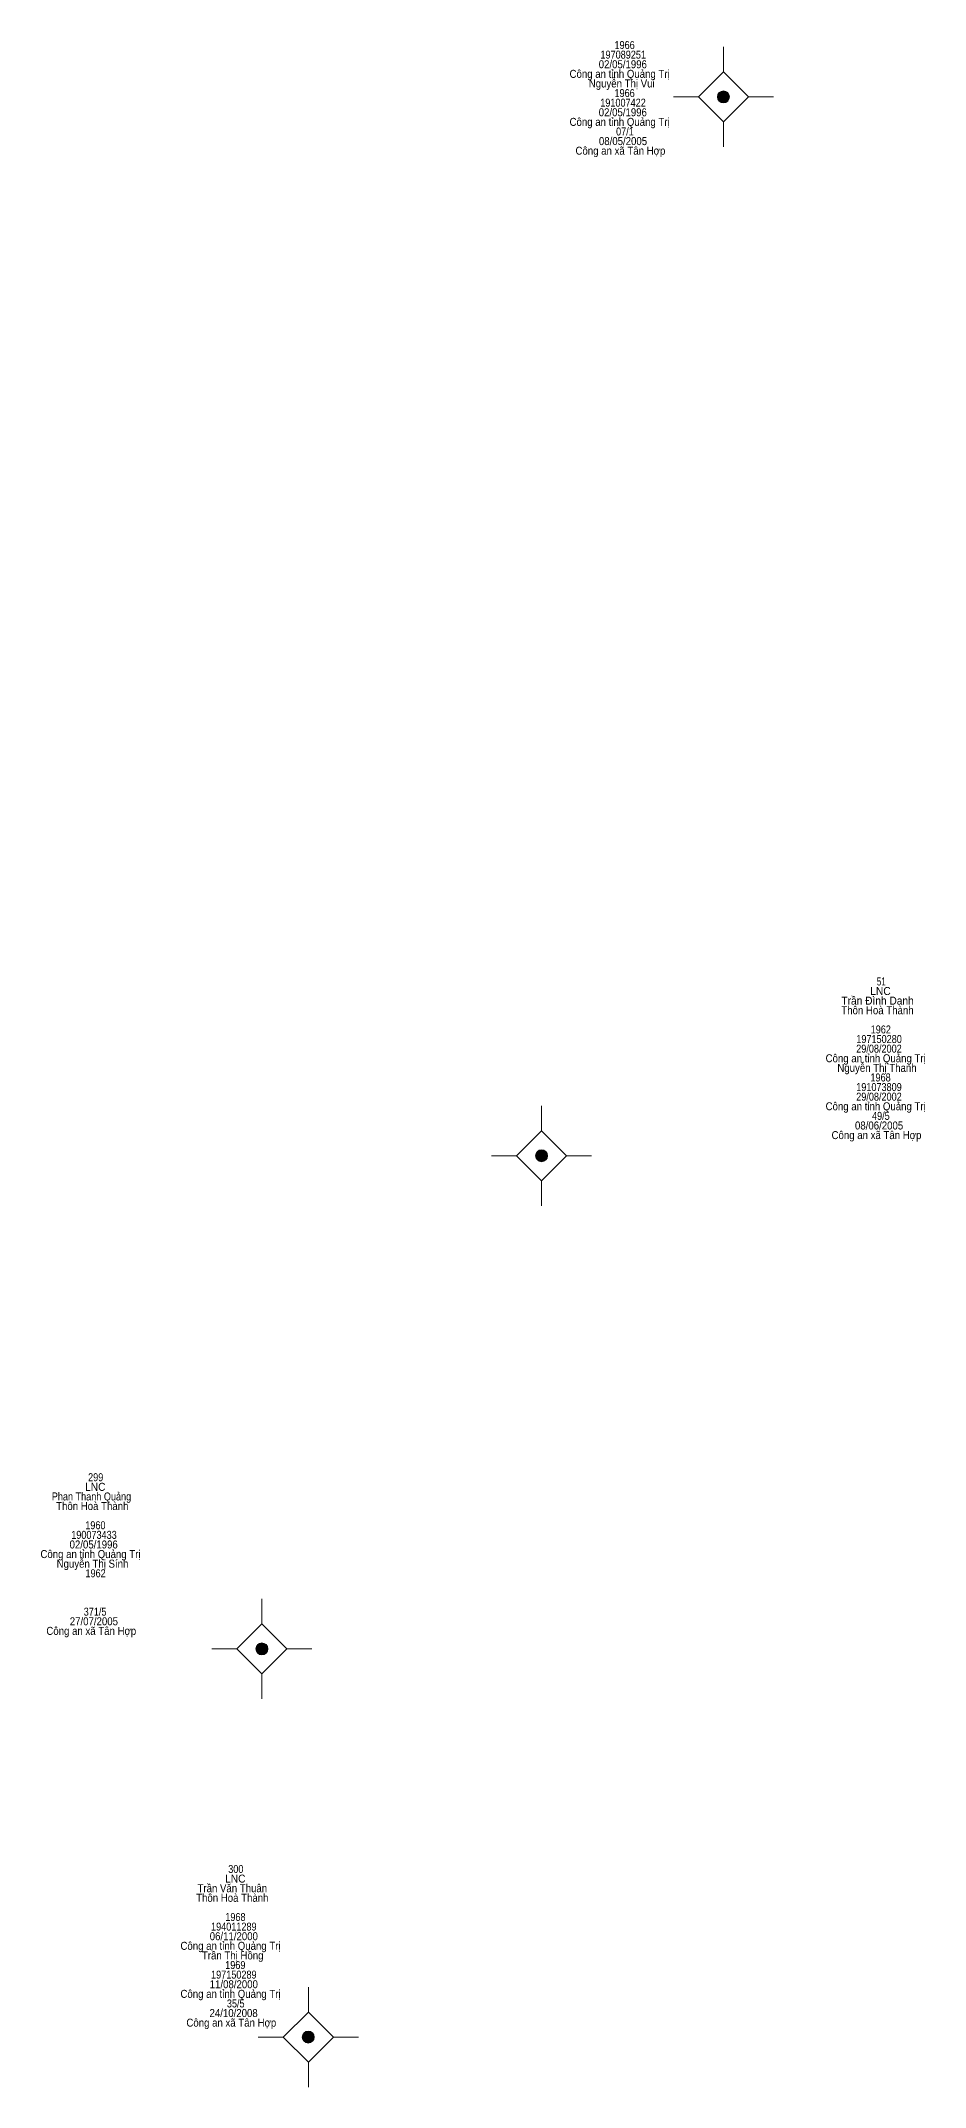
# Model space of a CAD drawing. Header units: metres. Extents: x 548452 to 551009, y 1840956 to 1844548.
# Drawn here: x 550581.8 to 550625.9, y 1841760.9 to 1841863.2 of the extents above; entities that cross this region are included whole.
import ezdxf
from ezdxf.enums import TextEntityAlignment as Align

# ---------------------------------------------------------------- set-up
doc = ezdxf.new("R2010")
doc.units = ezdxf.units.M
doc.header["$LTSCALE"] = 0.16
doc.layers.add('11', color=7, linetype='Continuous', lineweight=13)
doc.layers.add('15', color=7, linetype='Continuous')

msp = doc.modelspace()

# ---------------------------------------------------------------- hatches: boundary and pattern name
at = {"layer": '11'}
for points in [[(550616.1695, 1841860.38, 1), (550615.5695, 1841860.38, 1)], [(550616.1695, 1841860.38, 1), (550615.5695, 1841860.38, 1)], [(550607.0795, 1841807.46, 1), (550606.4795, 1841807.46, 1)], [(550593.0995, 1841782.81, 1), (550592.4995, 1841782.81, 1)], [(550595.4195, 1841763.41, 1), (550594.8195, 1841763.41, 1)]]:
    msp.add_hatch(color=256, dxfattribs=at).paths.add_polyline_path(points)

# ---------------------------------------------------------------- linework, layer by layer
for p, q in [((550615.87, 1841862.88), (550615.87, 1841861.63)), ((550615.87, 1841862.88), (550615.87, 1841861.63)), ((550614.62, 1841860.38), (550613.37, 1841860.38)), ((550614.62, 1841860.38), (550613.37, 1841860.38)), ((550618.37, 1841860.38), (550617.12, 1841860.38)), ((550618.37, 1841860.38), (550617.12, 1841860.38)), ((550615.87, 1841859.13), (550615.87, 1841857.88)), ((550615.87, 1841859.13), (550615.87, 1841857.88)), ((550606.78, 1841809.96), (550606.78, 1841808.71)), ((550605.53, 1841807.46), (550604.28, 1841807.46)), ((550609.28, 1841807.46), (550608.03, 1841807.46)), ((550606.78, 1841806.21), (550606.78, 1841804.96)), ((550592.8, 1841785.31), (550592.8, 1841784.06)), ((550591.55, 1841782.81), (550590.3, 1841782.81)), ((550595.3, 1841782.81), (550594.05, 1841782.81)), ((550592.8, 1841781.56), (550592.8, 1841780.31)), ((550595.12, 1841765.91), (550595.12, 1841764.66)), ((550593.87, 1841763.41), (550592.62, 1841763.41)), ((550597.62, 1841763.41), (550596.37, 1841763.41)), ((550595.12, 1841762.16), (550595.12, 1841760.91))]:
    msp.add_line(p, q, dxfattribs=at)
for points in [[(550615.87, 1841861.63), (550614.62, 1841860.38), (550615.87, 1841859.13), (550617.12, 1841860.38)], [(550615.87, 1841861.63), (550614.62, 1841860.38), (550615.87, 1841859.13), (550617.12, 1841860.38)], [(550606.78, 1841808.71), (550605.53, 1841807.46), (550606.78, 1841806.21), (550608.03, 1841807.46)], [(550592.8, 1841784.06), (550591.55, 1841782.81), (550592.8, 1841781.56), (550594.05, 1841782.81)], [(550595.12, 1841764.66), (550593.87, 1841763.41), (550595.12, 1841762.16), (550596.37, 1841763.41)]]:
    msp.add_lwpolyline(points, close=True, dxfattribs=at)
for centre in [(550615.8695, 1841860.38), (550615.8695, 1841860.38), (550606.7795, 1841807.46), (550592.7995, 1841782.81), (550595.1195, 1841763.41)]:
    msp.add_circle(centre, 0.3, dxfattribs=at)

# ---------------------------------------------------------------- texts
at = {"layer": '15'}
for s, width, p in [('1966', 0.85, (550610.93, 1841862.77)), ('02/05/1996', 0.9, (550610.84, 1841861.81)), ('197089251', 0.85, (550610.86, 1841862.29)), ('Công an tỉnh Quảng Trị', 0.9, (550610.68, 1841861.33)), ('Nguyễn Thị Vui', 0.9, (550610.785, 1841860.85)), ('191007422', 0.85, (550610.85, 1841859.89)), ('1966', 0.85, (550610.93, 1841860.37)), ('Công an tỉnh Quảng Trị', 0.9, (550610.68, 1841858.93)), ('02/05/1996', 0.9, (550610.84, 1841859.41)), ('08/05/2005', 0.9, (550610.85, 1841857.97)), ('07/1', 0.85, (550610.945, 1841858.45)), ('Công an xã Tân Hợp', 0.9, (550610.72, 1841857.49)), ('51', 0.75, (550623.76, 1841815.97)), ('Trần Đình Danh', 0.95, (550623.575, 1841815.01)), ('LNC', 0.95, (550623.72, 1841815.49)), ('Thôn Hoà Thành', 0.9, (550623.57, 1841814.53)), ('197150280', 0.85, (550623.65, 1841813.09)), ('1962', 0.85, (550623.735, 1841813.57)), ('Công an tỉnh Quảng Trị', 0.9, (550623.48, 1841812.13)), ('Nguyễn Thị Thanh', 0.9, (550623.545, 1841811.65)), ('29/08/2002', 0.85, (550623.645, 1841812.61)), ('191073809', 0.85, (550623.645, 1841810.69)), ('1968', 0.85, (550623.725, 1841811.17)), ('Công an tỉnh Quảng Trị', 0.9, (550623.48, 1841809.73)), ('29/08/2002', 0.85, (550623.645, 1841810.21)), ('08/06/2005', 0.9, (550623.65, 1841808.77)), ('49/5', 0.85, (550623.74, 1841809.25)), ('Công an xã Tân Hợp', 0.9, (550623.52, 1841808.29)), ('299', 0.85, (550584.49, 1841791.19)), ('Phan Thanh Quảng', 0.85, (550584.28, 1841790.23)), ('LNC', 0.95, (550584.47, 1841790.71)), ('Thôn Hoà Thành', 0.9, (550584.32, 1841789.75)), ('190073433', 0.85, (550584.405, 1841788.31)), ('1960', 0.85, (550584.475, 1841788.79)), ('Công an tỉnh Quảng Trị', 0.9, (550584.23, 1841787.35)), ('02/05/1996', 0.9, (550584.39, 1841787.83)), ('Nguyễn Thị Sính', 0.9, (550584.33, 1841786.87)), ('1962', 0.85, (550584.485, 1841786.39)), ('27/07/2005', 0.9, (550584.4, 1841783.99)), ('371/5', 0.85, (550584.46, 1841784.47)), ('Công an xã Tân Hợp', 0.9, (550584.27, 1841783.51)), ('LNC', 0.95, (550591.47, 1841771.13)), ('300', 0.85, (550591.495, 1841771.61)), ('Thôn Hoà Thành', 0.9, (550591.32, 1841770.17)), ('Trần Văn Thuân', 0.9, (550591.32, 1841770.65)), ('194011289', 0.85, (550591.395, 1841768.73)), ('1968', 0.85, (550591.475, 1841769.21)), ('Công an tỉnh Quảng Trị', 0.9, (550591.23, 1841767.77)), ('06/11/2000', 0.9, (550591.395, 1841768.25)), ('Trần Thị Hồng', 0.9, (550591.34, 1841767.29)), ('1969', 0.85, (550591.47, 1841766.81)), ('11/08/2000', 0.9, (550591.395, 1841765.85)), ('197150289', 0.85, (550591.395, 1841766.33)), ('Công an tỉnh Quảng Trị', 0.9, (550591.23, 1841765.37)), ('35/5', 0.85, (550591.49, 1841764.89)), ('Công an xã Tân Hợp', 0.9, (550591.27, 1841763.93)), ('24/10/2008', 0.9, (550591.385, 1841764.41))]:
    msp.add_text(s, height=0.4, dxfattribs=dict(at, width=width)).set_placement(p, align=Align.CENTER)

doc.saveas('drawing.dxf')
